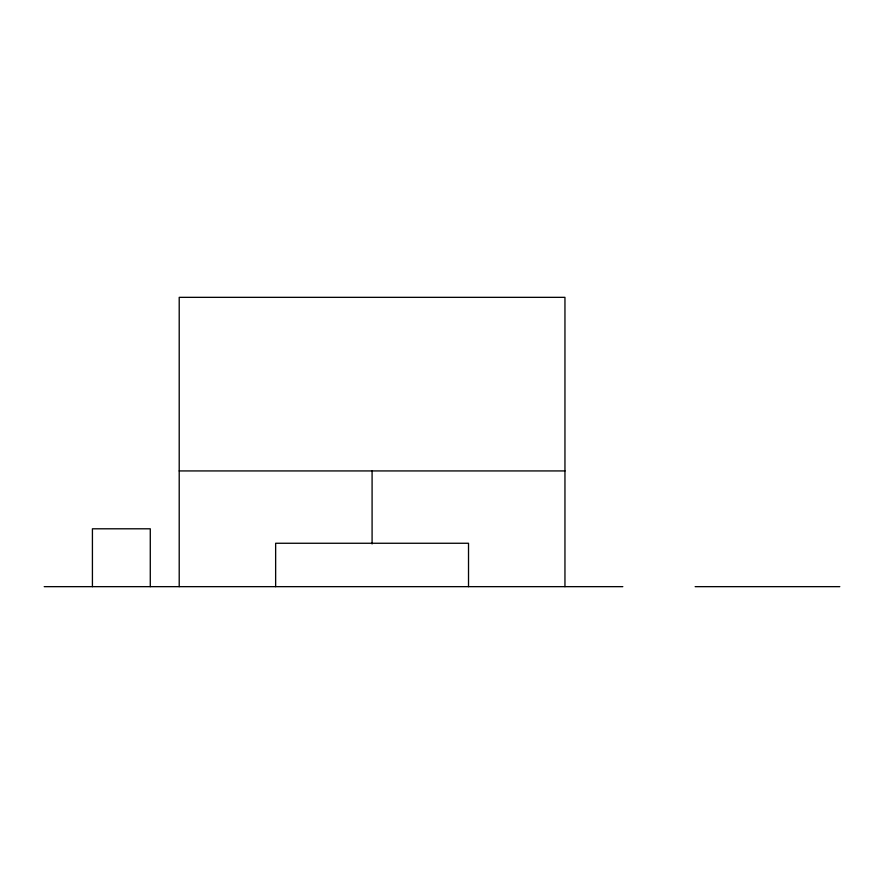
<?xml version="1.0" encoding="UTF-8"?>
<svg xmlns="http://www.w3.org/2000/svg" width="884" height="884" viewBox="0 0 884 884"><rect width="100%" height="100%" fill="white"/><g stroke="black" fill="none" stroke-linecap="round" stroke-linejoin="round"><path stroke-width="1.33" d="M179.209 470.929L564.953 470.929M44.2 586.656L622.822 586.656M695.144 586.656L839.8 586.656M564.953 586.656L564.953 297.344L179.209 297.344L179.209 586.656M468.52 586.656L468.52 543.262L275.642 543.262L275.642 586.656M372.087 470.929L372.087 543.947M150.28 586.656L150.28 528.798L92.422 528.798L92.422 586.656"/></g></svg>
